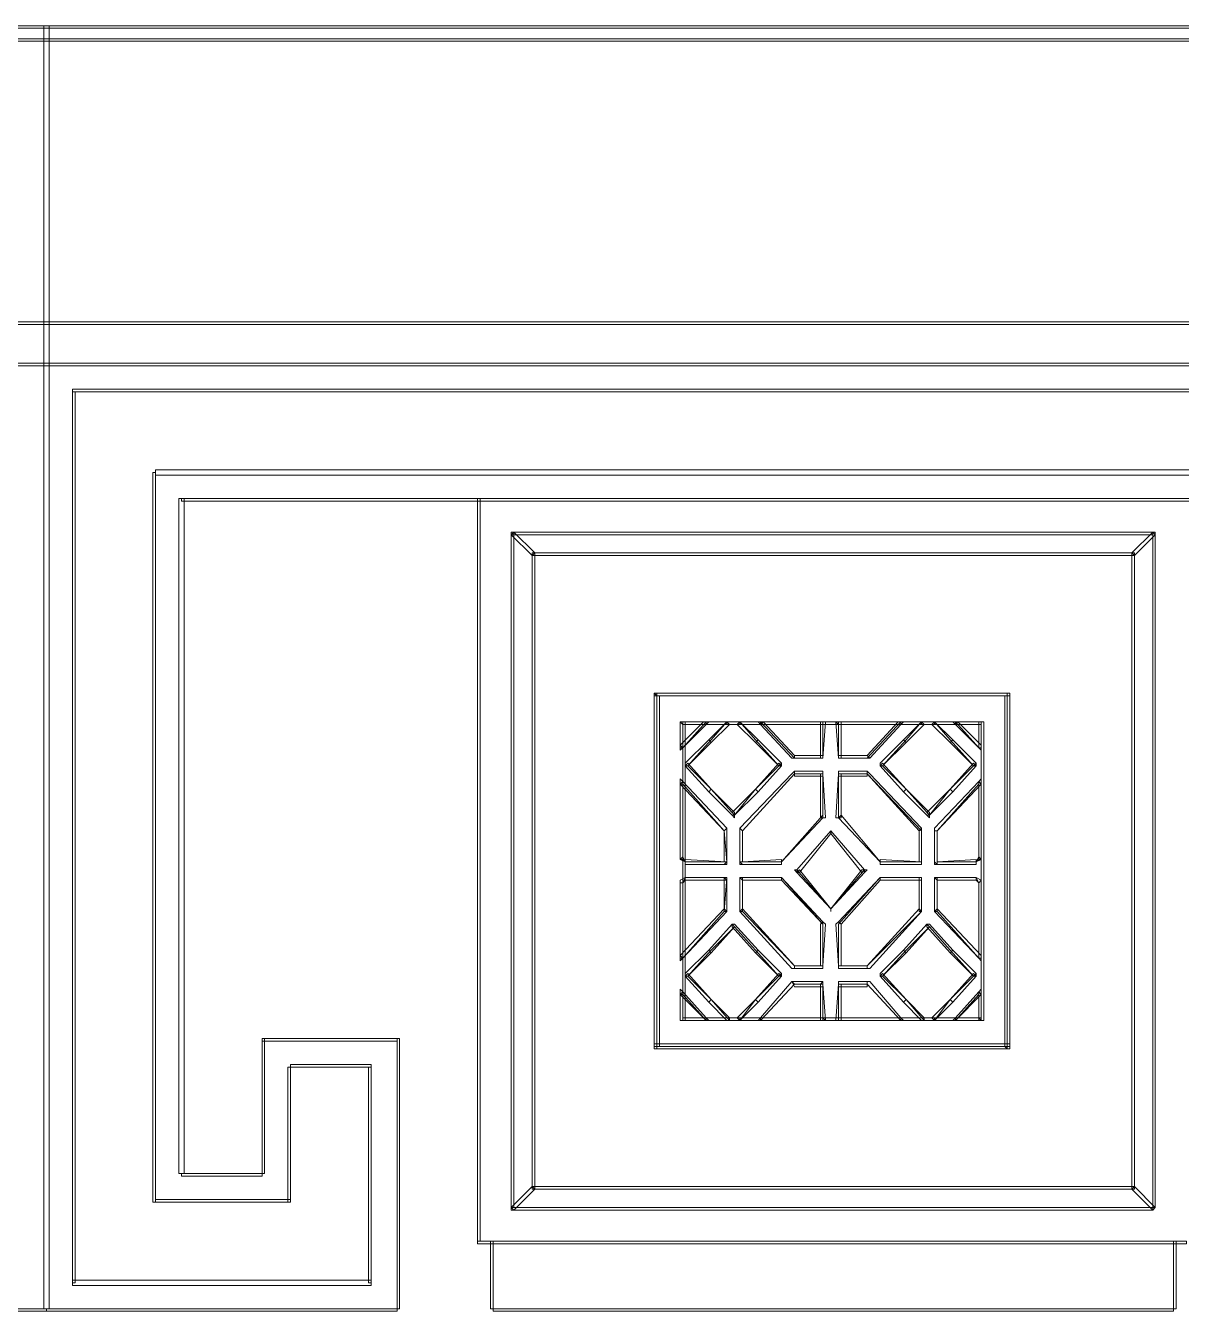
# Model space of a CAD drawing. Extents: x -66030 to 95157, y -13132 to 45879.
# Drawn here: x 51747 to 53485, y 26329 to 28262 of the extents above; entities that cross this region are included whole.
import ezdxf

# ---------------------------------------------------------------- set-up
doc = ezdxf.new("R2010")
doc.units = 0
doc.header["$LTSCALE"] = 100
doc.header["$MEASUREMENT"] = 0
doc.layers.get('0').update_dxf_attribs({"linetype": 'CONTINUOUS'})

msp = doc.modelspace()

# ---------------------------------------------------------------- linework, layer by layer
at = {"lineweight": 0}
for points in [[(56286, 28262.1), (50680.9, 28262.1), (50680.9, 28258.2), (56286, 28258.2)], [(51782.4, 26332.6), (51782.4, 28262.1), (51774.6, 28262.1), (51774.6, 26332.6)], [(56286, 28242.6), (50680.9, 28242.6), (50680.9, 28238.7), (56286, 28238.7)], [(56262.5, 27816.9), (50708.2, 27816.9), (50708.2, 27813), (56262.5, 27813)], [(56309.4, 27754.4), (50661.4, 27754.4), (50661.4, 27750.5), (56309.4, 27750.5)], [(56266.4, 27715.3), (51817.5, 27715.3), (51817.5, 27711.4), (56266.4, 27711.4)], [(55149.3, 27715.3), (51817.5, 27715.3), (51817.5, 27711.4), (55149.3, 27711.4)], [(51821.4, 26371.7), (51821.4, 27711.4), (51817.5, 27711.4), (51817.5, 26371.7)], [(53981.4, 27594.2), (51942.5, 27594.2), (51942.5, 27586.4), (53981.4, 27586.4)], [(51942.5, 26492.7), (51942.5, 27590.3), (51938.6, 27590.3), (51938.6, 26492.7)], [(51985.5, 26535.7), (51985.5, 27551.3), (51977.7, 27551.3), (51977.7, 26535.7)], [(53942.4, 27551.3), (51981.6, 27551.3), (51981.6, 27547.3), (53942.4, 27547.3)], [(52430.8, 26434.1), (52430.8, 27551.3), (52426.9, 27551.3), (52426.9, 26434.1)], [(52481.6, 26484.9), (52481.6, 27500.5), (52477.6, 27500.5), (52477.6, 26484.9)], [(53442.4, 27500.5), (52477.6, 27500.5), (52477.6, 27496.6), (53442.4, 27496.6)], [(52477.6, 27496.6), (52508.9, 27465.3), (52512.8, 27469.2), (52481.6, 27500.5)], [(53442.4, 27500.5), (53411.2, 27469.2), (53415.1, 27465.3), (53446.3, 27496.6)], [(53446.3, 26484.9), (53446.3, 27500.5), (53442.4, 27500.5), (53442.4, 26484.9)], [(52512.8, 26512.3), (52512.8, 27469.2), (52508.9, 27469.2), (52508.9, 26512.3)], [(52508.9, 27465.3), (53415.1, 27465.3), (53415.1, 27469.2), (52508.9, 27469.2)], [(53415.1, 26512.3), (53415.1, 27469.2), (53411.2, 27469.2), (53411.2, 26512.3)], [(53223.7, 27254.4), (53223.7, 27258.3), (52692.5, 27258.3), (52692.5, 27254.4), (53223.7, 27254.4), (53223.7, 27254.4), (53223.7, 27254.4), (53223.7, 27258.3), (53223.7, 27258.3)], [(52692.5, 27258.3), (52692.5, 27254.4), (52692.5, 26727.1), (52696.4, 26727.1), (52696.4, 27254.4), (52692.5, 27258.3), (52692.5, 27258.3), (52692.5, 27258.3), (52692.5, 27254.4)], [(52692.5, 27254.4), (53223.7, 27254.4), (53223.7, 26727.1), (52692.5, 26727.1), (52692.5, 27254.4)], [(52696.4, 27254.4), (53227.6, 27254.4), (53227.6, 27258.3), (52696.4, 27258.3)], [(52696.4, 27254.4), (52696.4, 26727.1), (52700.3, 26727.1), (52700.3, 27254.4)], [(53223.7, 26723.2), (53223.7, 26727.1), (53223.7, 27254.4), (53219.8, 27254.4), (53219.8, 26727.1), (53223.7, 26723.2), (53223.7, 26723.2), (53223.7, 26723.2), (53223.7, 26727.1)], [(53223.7, 27254.4), (53223.7, 26727.1), (53227.6, 26727.1), (53227.6, 27254.4)], [(52770.6, 27215.3), (52766.7, 27215.3), (52731.5, 27180.2), (52735.4, 27176.3), (52770.6, 27211.4), (52770.6, 27215.3), (52770.6, 27211.4), (52774.5, 27215.3), (52770.6, 27215.3)], [(52731.5, 27215.3), (52735.4, 27211.4), (52770.6, 27211.4), (52770.6, 27215.3), (52735.4, 27215.3), (52731.5, 27215.3), (52735.4, 27215.3), (52731.5, 27215.3), (52731.5, 27215.3)], [(52735.4, 27176.3), (52735.4, 27176.3), (52735.4, 27215.3), (52731.5, 27215.3), (52731.5, 27176.3), (52735.4, 27176.3), (52731.5, 27176.3), (52731.5, 27172.4), (52735.4, 27176.3)], [(52735.4, 27215.3), (52735.4, 26766.2), (52739.3, 26766.2), (52739.3, 27215.3)], [(52735.4, 27176.3), (52770.6, 27215.3), (52735.4, 27215.3), (52735.4, 27176.3)], [(52739.3, 27211.4), (53184.6, 27211.4), (53184.6, 27215.3), (52739.3, 27215.3)], [(52801.8, 27215.3), (52778.4, 27188), (52743.3, 27148.9), (52743.3, 27148.9), (52778.4, 27113.8), (52813.6, 27074.7), (52844.8, 27113.8), (52880, 27148.9), (52880, 27148.9), (52844.8, 27188), (52821.4, 27215.3), (52801.8, 27215.3)], [(52774.5, 27188), (52778.4, 27184.1), (52805.7, 27211.4), (52801.8, 27215.3), (52774.5, 27188), (52774.5, 27188), (52778.4, 27184.1), (52778.4, 27184.1), (52778.4, 27184.1)], [(52801.8, 27215.3), (52801.8, 27211.4), (52821.4, 27211.4), (52821.4, 27215.3), (52801.8, 27215.3), (52801.8, 27215.3), (52801.8, 27215.3), (52801.8, 27215.3), (52801.8, 27215.3)], [(52821.4, 27215.3), (52817.5, 27211.4), (52844.8, 27184.1), (52848.7, 27188), (52821.4, 27215.3), (52821.4, 27215.3), (52821.4, 27215.3), (52821.4, 27215.3), (52821.4, 27215.3)], [(52852.6, 27211.4), (52852.6, 27211.4), (52946.4, 27211.4), (52946.4, 27215.3), (52852.6, 27215.3), (52852.6, 27211.4), (52852.6, 27215.3), (52848.7, 27215.3), (52852.6, 27211.4)], [(52852.6, 27215.3), (52903.4, 27160.7), (52946.4, 27160.7), (52946.4, 27215.3), (52852.6, 27215.3)], [(52903.4, 27160.7), (52903.4, 27164.6), (52856.5, 27215.3), (52852.6, 27211.4), (52899.5, 27160.7), (52903.4, 27160.7), (52899.5, 27160.7), (52903.4, 27160.7), (52903.4, 27160.7)], [(52946.4, 27215.3), (52942.5, 27215.3), (52942.5, 27160.7), (52946.4, 27160.7), (52950.3, 27215.3), (52946.4, 27215.3), (52950.3, 27215.3), (52950.3, 27215.3), (52946.4, 27215.3)], [(52969.8, 27160.7), (52973.7, 27160.7), (52973.7, 27215.3), (52965.9, 27215.3), (52969.8, 27160.7), (52969.8, 27160.7), (52969.8, 27160.7), (52969.8, 27160.7), (52969.8, 27160.7)], [(52965.9, 27215.3), (52969.8, 27211.4), (53063.5, 27211.4), (53063.5, 27215.3), (52969.8, 27215.3), (52965.9, 27215.3), (52969.8, 27215.3), (52965.9, 27215.3), (52965.9, 27215.3)], [(52969.8, 27215.3), (52969.8, 27160.7), (53012.8, 27160.7), (53063.5, 27215.3), (52969.8, 27215.3)], [(53063.5, 27215.3), (53059.6, 27215.3), (53012.8, 27164.6), (53016.7, 27160.7), (53063.5, 27211.4), (53063.5, 27215.3), (53063.5, 27211.4), (53067.4, 27215.3), (53063.5, 27215.3)], [(53094.8, 27215.3), (53071.4, 27188), (53036.2, 27148.9), (53036.2, 27148.9), (53071.4, 27113.8), (53106.5, 27074.7), (53137.8, 27113.8), (53172.9, 27148.9), (53172.9, 27148.9), (53137.8, 27188), (53114.3, 27215.3), (53094.8, 27215.3)], [(53067.4, 27188), (53071.4, 27184.1), (53098.7, 27211.4), (53094.8, 27215.3), (53067.4, 27188), (53067.4, 27188), (53071.4, 27184.1), (53071.4, 27184.1), (53071.4, 27184.1)], [(53094.8, 27215.3), (53094.8, 27211.4), (53114.3, 27211.4), (53114.3, 27215.3), (53094.8, 27215.3), (53094.8, 27215.3), (53094.8, 27215.3), (53094.8, 27215.3), (53094.8, 27215.3)], [(53114.3, 27215.3), (53110.4, 27211.4), (53137.8, 27184.1), (53141.7, 27188), (53114.3, 27215.3), (53114.3, 27215.3), (53114.3, 27215.3), (53114.3, 27215.3), (53114.3, 27215.3)], [(53145.6, 27211.4), (53145.6, 27211.4), (53180.7, 27211.4), (53180.7, 27215.3), (53145.6, 27215.3), (53145.6, 27211.4), (53145.6, 27215.3), (53141.7, 27215.3), (53145.6, 27211.4)], [(53145.6, 27215.3), (53180.7, 27176.3), (53180.7, 27215.3), (53145.6, 27215.3)], [(53184.6, 27176.3), (53184.6, 27180.2), (53149.5, 27215.3), (53145.6, 27211.4), (53180.7, 27176.3), (53184.6, 27176.3), (53180.7, 27176.3), (53184.6, 27172.4), (53184.6, 27176.3)], [(53180.7, 27215.3), (53180.7, 27215.3), (53180.7, 27176.3), (53184.6, 27176.3), (53184.6, 27215.3), (53180.7, 27215.3), (53184.6, 27215.3), (53184.6, 27215.3), (53180.7, 27215.3)], [(53184.6, 27215.3), (53184.6, 26766.2), (53188.5, 26766.2), (53188.5, 27215.3)], [(52739.3, 27148.9), (52743.3, 27148.9), (52778.4, 27184.1), (52774.5, 27188), (52739.3, 27152.8), (52739.3, 27148.9), (52739.3, 27152.8), (52739.3, 27148.9), (52739.3, 27148.9)], [(52848.7, 27188), (52844.8, 27184.1), (52880, 27148.9), (52883.9, 27152.8), (52848.7, 27188), (52848.7, 27188), (52844.8, 27184.1), (52844.8, 27184.1), (52844.8, 27184.1)], [(53032.3, 27148.9), (53036.2, 27148.9), (53071.4, 27184.1), (53067.4, 27188), (53032.3, 27152.8), (53032.3, 27148.9), (53032.3, 27152.8), (53032.3, 27148.9), (53032.3, 27148.9)], [(53141.7, 27188), (53137.8, 27184.1), (53172.9, 27148.9), (53176.8, 27152.8), (53141.7, 27188), (53141.7, 27188), (53137.8, 27184.1), (53137.8, 27184.1), (53137.8, 27184.1)], [(52774.5, 27109.9), (52778.4, 27113.8), (52743.3, 27152.8), (52739.3, 27148.9), (52774.5, 27109.9), (52774.5, 27109.9), (52778.4, 27113.8), (52778.4, 27113.8), (52778.4, 27113.8)], [(52739.3, 27148.9), (52743.3, 27148.9), (52743.3, 27148.9), (52739.3, 27148.9), (52739.3, 27148.9), (52739.3, 27148.9), (52739.3, 27148.9), (52739.3, 27148.9), (52739.3, 27148.9)], [(52883.9, 27148.9), (52880, 27152.8), (52844.8, 27113.8), (52848.7, 27109.9), (52883.9, 27148.9), (52883.9, 27148.9), (52883.9, 27148.9), (52883.9, 27148.9), (52883.9, 27148.9)], [(52883.9, 27152.8), (52880, 27148.9), (52880, 27148.9), (52883.9, 27148.9), (52883.9, 27148.9), (52883.9, 27152.8), (52883.9, 27148.9), (52883.9, 27148.9), (52883.9, 27152.8)], [(52946.4, 27160.7), (52946.4, 27164.6), (52903.4, 27164.6), (52903.4, 27160.7), (52946.4, 27160.7), (52946.4, 27160.7), (52946.4, 27160.7), (52946.4, 27160.7), (52946.4, 27160.7)], [(53016.7, 27160.7), (53012.8, 27164.6), (52969.8, 27164.6), (52969.8, 27160.7), (53012.8, 27160.7), (53016.7, 27160.7), (53012.8, 27160.7), (53012.8, 27160.7), (53016.7, 27160.7)], [(53067.4, 27109.9), (53071.4, 27113.8), (53036.2, 27152.8), (53032.3, 27148.9), (53067.4, 27109.9), (53067.4, 27109.9), (53071.4, 27113.8), (53071.4, 27113.8), (53071.4, 27113.8)], [(53032.3, 27148.9), (53036.2, 27148.9), (53036.2, 27148.9), (53032.3, 27148.9), (53032.3, 27148.9), (53032.3, 27148.9), (53032.3, 27148.9), (53032.3, 27148.9), (53032.3, 27148.9)], [(53176.8, 27148.9), (53172.9, 27152.8), (53137.8, 27113.8), (53141.7, 27109.9), (53176.8, 27148.9), (53176.8, 27148.9), (53176.8, 27148.9), (53176.8, 27148.9), (53176.8, 27148.9)], [(53176.8, 27152.8), (53172.9, 27148.9), (53172.9, 27148.9), (53176.8, 27148.9), (53176.8, 27148.9), (53176.8, 27152.8), (53176.8, 27148.9), (53176.8, 27148.9), (53176.8, 27152.8)], [(52731.5, 27121.6), (52731.5, 27121.6), (52797.9, 27051.3), (52801.8, 27055.2), (52735.4, 27125.5), (52731.5, 27121.6), (52735.4, 27125.5), (52731.5, 27129.4), (52731.5, 27121.6)], [(52903.4, 27141.1), (52899.5, 27137.2), (52821.4, 27055.2), (52825.3, 27051.3), (52903.4, 27137.2), (52903.4, 27141.1), (52903.4, 27141.1), (52903.4, 27141.1), (52899.5, 27137.2)], [(52946.4, 27137.2), (52946.4, 27070.8), (52883.9, 27004.4), (52825.3, 27004.4), (52825.3, 27051.3), (52903.4, 27137.2), (52946.4, 27137.2)], [(52946.4, 27137.2), (52946.4, 27141.1), (52903.4, 27141.1), (52903.4, 27133.3), (52946.4, 27133.3), (52946.4, 27137.2), (52946.4, 27137.2), (52946.4, 27141.1), (52946.4, 27141.1)], [(52946.4, 27070.8), (52950.3, 27070.8), (52946.4, 27137.2), (52942.5, 27137.2), (52942.5, 27070.8), (52946.4, 27070.8), (52946.4, 27070.8), (52950.3, 27070.8), (52950.3, 27070.8)], [(52969.8, 27070.8), (52973.7, 27070.8), (52973.7, 27137.2), (52969.8, 27137.2), (52965.9, 27070.8), (52969.8, 27070.8), (52965.9, 27070.8), (52965.9, 27070.8), (52969.8, 27070.8)], [(52969.8, 27137.2), (52969.8, 27133.3), (53012.8, 27133.3), (53012.8, 27141.1), (52969.8, 27141.1), (52969.8, 27137.2), (52969.8, 27141.1), (52969.8, 27141.1), (52969.8, 27137.2)], [(52969.8, 27137.2), (52969.8, 27070.8), (53032.3, 27004.4), (53094.8, 27004.4), (53094.8, 27051.3), (53012.8, 27137.2), (52969.8, 27137.2)], [(53012.8, 27141.1), (53012.8, 27137.2), (53090.9, 27051.3), (53094.8, 27055.2), (53016.7, 27137.2), (53012.8, 27141.1), (53016.7, 27137.2), (53012.8, 27141.1), (53012.8, 27141.1)], [(53180.7, 27125.5), (53180.7, 27121.6), (53180.7, 27008.3), (53184.6, 27008.3), (53184.6, 27121.6), (53180.7, 27125.5), (53184.6, 27121.6), (53184.6, 27129.4), (53180.7, 27125.5)], [(52731.5, 27008.3), (52735.4, 27008.3), (52735.4, 27121.6), (52731.5, 27121.6), (52731.5, 27008.3), (52731.5, 27008.3), (52731.5, 27008.3), (52731.5, 27008.3), (52731.5, 27008.3)], [(52735.4, 27008.3), (52739.3, 27004.4), (52801.8, 27004.4), (52797.9, 27051.3), (52735.4, 27121.6), (52735.4, 27008.3)], [(52813.6, 27074.7), (52813.6, 27078.6), (52778.4, 27113.8), (52774.5, 27109.9), (52809.7, 27074.7), (52813.6, 27074.7), (52809.7, 27074.7), (52813.6, 27070.8), (52813.6, 27074.7)], [(52848.7, 27109.9), (52844.8, 27113.8), (52809.7, 27078.6), (52813.6, 27074.7), (52848.7, 27109.9), (52848.7, 27109.9), (52844.8, 27113.8), (52844.8, 27113.8), (52844.8, 27113.8)], [(53106.5, 27074.7), (53106.5, 27078.6), (53071.4, 27113.8), (53067.4, 27109.9), (53102.6, 27074.7), (53106.5, 27074.7), (53102.6, 27074.7), (53106.5, 27070.8), (53106.5, 27074.7)], [(53141.7, 27109.9), (53137.8, 27113.8), (53102.6, 27078.6), (53106.5, 27074.7), (53141.7, 27109.9), (53141.7, 27109.9), (53137.8, 27113.8), (53137.8, 27113.8), (53137.8, 27113.8)], [(53114.3, 27051.3), (53118.2, 27051.3), (53184.6, 27121.6), (53180.7, 27125.5), (53114.3, 27055.2), (53114.3, 27051.3), (53114.3, 27055.2), (53114.3, 27055.2), (53114.3, 27051.3)], [(53180.7, 27121.6), (53118.2, 27051.3), (53118.2, 27004.4), (53176.8, 27004.4), (53180.7, 27008.3), (53180.7, 27121.6)], [(52883.9, 27000.5), (52883.9, 27004.4), (52946.4, 27070.8), (52946.4, 27074.7), (52883.9, 27004.4), (52883.9, 27000.5), (52883.9, 27000.5), (52883.9, 27000.5), (52883.9, 27004.4)], [(53032.3, 27000.5), (53032.3, 27004.4), (52973.7, 27074.7), (52969.8, 27070.8), (53032.3, 27004.4), (53032.3, 27000.5), (53032.3, 27004.4), (53032.3, 27000.5), (53032.3, 27000.5)], [(52801.8, 27055.2), (52797.9, 27051.3), (52797.9, 27004.4), (52801.8, 27004.4), (52801.8, 27051.3), (52801.8, 27055.2), (52801.8, 27051.3), (52801.8, 27055.2), (52801.8, 27055.2)], [(52821.4, 27055.2), (52821.4, 27051.3), (52821.4, 27004.4), (52825.3, 27004.4), (52825.3, 27051.3), (52821.4, 27055.2), (52821.4, 27055.2), (52821.4, 27055.2), (52821.4, 27051.3)], [(52907.3, 26988.8), (52911.2, 26988.8), (52958.1, 27047.4), (52958.1, 27051.3), (52907.3, 26992.7), (52907.3, 26988.8), (52907.3, 26992.7), (52903.4, 26992.7), (52907.3, 26988.8)], [(52907.3, 26992.7), (52958.1, 26934.1), (53008.9, 26992.7), (52958.1, 27051.3), (52907.3, 26992.7)], [(52958.1, 27051.3), (52958.1, 27047.4), (53005, 26988.8), (53008.9, 26992.7), (52958.1, 27051.3), (52958.1, 27051.3), (52958.1, 27051.3), (52958.1, 27051.3), (52958.1, 27051.3)], [(53094.8, 27055.2), (53090.9, 27051.3), (53090.9, 27004.4), (53094.8, 27004.4), (53094.8, 27051.3), (53094.8, 27055.2), (53094.8, 27051.3), (53094.8, 27055.2), (53094.8, 27055.2)], [(53118.2, 27000.5), (53118.2, 27004.4), (53118.2, 27051.3), (53114.3, 27051.3), (53114.3, 27004.4), (53118.2, 27000.5), (53114.3, 27004.4), (53114.3, 27000.5), (53118.2, 27000.5)], [(52739.3, 27000.5), (52739.3, 27004.4), (52735.4, 27012.2), (52731.5, 27008.3), (52739.3, 27004.4), (52739.3, 27000.5), (52739.3, 27004.4), (52739.3, 27000.5), (52739.3, 27000.5)], [(53184.6, 27008.3), (53180.7, 27012.2), (53176.8, 27004.4), (53176.8, 27004.4), (53184.6, 27008.3), (53184.6, 27008.3), (53184.6, 27008.3), (53184.6, 27008.3), (53184.6, 27008.3)], [(52801.8, 27004.4), (52801.8, 27004.4), (52739.3, 27008.3), (52739.3, 27000.5), (52797.9, 27000.5), (52801.8, 27004.4), (52797.9, 27000.5), (52801.8, 27000.5), (52801.8, 27004.4)], [(52821.4, 27004.4), (52825.3, 27000.5), (52883.9, 27000.5), (52883.9, 27008.3), (52825.3, 27004.4), (52821.4, 27004.4), (52821.4, 27004.4), (52821.4, 27000.5), (52825.3, 27000.5)], [(52958.1, 26934.1), (52958.1, 26934.1), (52911.2, 26992.7), (52907.3, 26988.8), (52958.1, 26934.1), (52958.1, 26934.1), (52958.1, 26934.1), (52958.1, 26930.2), (52958.1, 26934.1)], [(53008.9, 26992.7), (53005, 26992.7), (52958.1, 26934.1), (52958.1, 26934.1), (53008.9, 26988.8), (53008.9, 26992.7), (53008.9, 26988.8), (53012.8, 26992.7), (53008.9, 26992.7)], [(53094.8, 27004.4), (53094.8, 27004.4), (53032.3, 27008.3), (53032.3, 27000.5), (53094.8, 27000.5), (53094.8, 27004.4), (53094.8, 27000.5), (53094.8, 27000.5), (53094.8, 27004.4)], [(53176.8, 27004.4), (53176.8, 27008.3), (53118.2, 27004.4), (53118.2, 27000.5), (53176.8, 27000.5), (53176.8, 27004.4), (53176.8, 27000.5), (53176.8, 27000.5), (53176.8, 27004.4)], [(52731.5, 26973.2), (52735.4, 26973.2), (52739.3, 26977.1), (52739.3, 26981), (52731.5, 26977.1), (52731.5, 26973.2), (52731.5, 26977.1), (52731.5, 26973.2), (52731.5, 26973.2)], [(52735.4, 26859.9), (52735.4, 26859.9), (52735.4, 26973.2), (52731.5, 26973.2), (52731.5, 26859.9), (52735.4, 26859.9), (52731.5, 26859.9), (52731.5, 26856), (52735.4, 26859.9)], [(52735.4, 26859.9), (52797.9, 26930.2), (52801.8, 26981), (52739.3, 26981), (52735.4, 26973.2), (52735.4, 26859.9)], [(52739.3, 26981), (52739.3, 26977.1), (52801.8, 26977.1), (52797.9, 26981), (52739.3, 26981), (52739.3, 26981), (52739.3, 26981), (52739.3, 26981), (52739.3, 26981)], [(52797.9, 26981), (52797.9, 26981), (52797.9, 26930.2), (52801.8, 26930.2), (52801.8, 26981), (52797.9, 26981), (52801.8, 26981), (52801.8, 26981), (52797.9, 26981)], [(52821.4, 26981), (52825.3, 26977.1), (52883.9, 26977.1), (52883.9, 26981), (52825.3, 26981), (52821.4, 26981), (52825.3, 26981), (52821.4, 26981), (52821.4, 26981)], [(52821.4, 26930.2), (52825.3, 26930.2), (52825.3, 26981), (52821.4, 26981), (52821.4, 26930.2), (52821.4, 26930.2), (52821.4, 26930.2), (52821.4, 26930.2), (52821.4, 26930.2)], [(52946.4, 26848.2), (52946.4, 26910.7), (52883.9, 26981), (52825.3, 26981), (52825.3, 26930.2), (52903.4, 26848.2), (52946.4, 26848.2)], [(52883.9, 26981), (52883.9, 26977.1), (52946.4, 26910.7), (52946.4, 26914.6), (52883.9, 26981), (52883.9, 26981), (52883.9, 26981), (52883.9, 26981), (52883.9, 26981)], [(52969.8, 26848.2), (52969.8, 26910.7), (53032.3, 26981), (53094.8, 26981), (53094.8, 26930.2), (53012.8, 26848.2), (52969.8, 26848.2)], [(53032.3, 26981), (53032.3, 26981), (52969.8, 26914.6), (52973.7, 26910.7), (53032.3, 26977.1), (53032.3, 26981), (53032.3, 26981), (53032.3, 26981), (53032.3, 26981)], [(53094.8, 26981), (53094.8, 26981), (53032.3, 26981), (53032.3, 26977.1), (53094.8, 26977.1), (53094.8, 26981), (53094.8, 26981), (53094.8, 26981), (53094.8, 26981)], [(53094.8, 26930.2), (53094.8, 26930.2), (53094.8, 26981), (53090.9, 26981), (53090.9, 26930.2), (53094.8, 26930.2), (53094.8, 26930.2), (53094.8, 26930.2), (53094.8, 26930.2)], [(53114.3, 26981), (53118.2, 26977.1), (53176.8, 26977.1), (53176.8, 26981), (53118.2, 26981), (53114.3, 26981), (53118.2, 26981), (53114.3, 26981), (53114.3, 26981)], [(53114.3, 26930.2), (53118.2, 26930.2), (53118.2, 26981), (53114.3, 26981), (53114.3, 26930.2), (53114.3, 26930.2), (53114.3, 26930.2), (53114.3, 26930.2), (53114.3, 26930.2)], [(53180.7, 26973.2), (53176.8, 26981), (53118.2, 26981), (53118.2, 26930.2), (53180.7, 26859.9), (53180.7, 26973.2)], [(53176.8, 26981), (53176.8, 26977.1), (53180.7, 26973.2), (53184.6, 26977.1), (53176.8, 26981), (53176.8, 26981), (53176.8, 26981), (53176.8, 26981), (53176.8, 26981)], [(53184.6, 26977.1), (53180.7, 26973.2), (53180.7, 26859.9), (53184.6, 26859.9), (53184.6, 26973.2), (53184.6, 26977.1), (53184.6, 26973.2), (53184.6, 26973.2), (53184.6, 26977.1)], [(52801.8, 26930.2), (52797.9, 26934.1), (52731.5, 26863.8), (52735.4, 26859.9), (52801.8, 26930.2), (52801.8, 26930.2), (52801.8, 26930.2), (52801.8, 26930.2), (52801.8, 26930.2)], [(52903.4, 26844.3), (52903.4, 26848.2), (52825.3, 26934.1), (52821.4, 26930.2), (52899.5, 26844.3), (52903.4, 26844.3), (52899.5, 26844.3), (52903.4, 26844.3), (52903.4, 26844.3)], [(53012.8, 26844.3), (53016.7, 26844.3), (53094.8, 26930.2), (53090.9, 26934.1), (53012.8, 26848.2), (53012.8, 26844.3), (53012.8, 26844.3), (53012.8, 26844.3), (53016.7, 26844.3)], [(53184.6, 26859.9), (53184.6, 26863.8), (53118.2, 26934.1), (53114.3, 26930.2), (53180.7, 26859.9), (53184.6, 26859.9), (53180.7, 26859.9), (53184.6, 26856), (53184.6, 26859.9)], [(52946.4, 26914.6), (52942.5, 26910.7), (52942.5, 26848.2), (52946.4, 26848.2), (52950.3, 26910.7), (52946.4, 26914.6), (52950.3, 26910.7), (52950.3, 26910.7), (52946.4, 26914.6)], [(52969.8, 26914.6), (52965.9, 26910.7), (52969.8, 26848.2), (52973.7, 26848.2), (52973.7, 26910.7), (52969.8, 26914.6), (52969.8, 26914.6), (52965.9, 26910.7), (52965.9, 26910.7)], [(52821.4, 26766.2), (52844.8, 26797.4), (52880, 26832.6), (52880, 26832.6), (52844.8, 26871.6), (52813.6, 26906.8), (52778.4, 26871.6), (52743.3, 26832.6), (52743.3, 26832.6), (52778.4, 26797.4), (52805.7, 26766.2), (52821.4, 26766.2)], [(52774.5, 26871.6), (52778.4, 26867.7), (52813.6, 26906.8), (52809.7, 26910.7), (52774.5, 26871.6), (52774.5, 26871.6), (52778.4, 26867.7), (52778.4, 26867.7), (52778.4, 26867.7)], [(52809.7, 26910.7), (52809.7, 26906.8), (52844.8, 26867.7), (52848.7, 26871.6), (52813.6, 26910.7), (52809.7, 26910.7), (52813.6, 26910.7), (52813.6, 26910.7), (52809.7, 26910.7)], [(53114.3, 26766.2), (53137.8, 26797.4), (53172.9, 26832.6), (53172.9, 26832.6), (53137.8, 26871.6), (53106.5, 26906.8), (53071.4, 26871.6), (53036.2, 26832.6), (53036.2, 26832.6), (53071.4, 26797.4), (53098.7, 26766.2), (53114.3, 26766.2)], [(53067.4, 26871.6), (53071.4, 26867.7), (53106.5, 26906.8), (53102.6, 26910.7), (53067.4, 26871.6), (53067.4, 26871.6), (53071.4, 26867.7), (53071.4, 26867.7), (53071.4, 26867.7)], [(53102.6, 26910.7), (53102.6, 26906.8), (53137.8, 26867.7), (53141.7, 26871.6), (53106.5, 26910.7), (53102.6, 26910.7), (53106.5, 26910.7), (53106.5, 26910.7), (53102.6, 26910.7)], [(52739.3, 26832.6), (52743.3, 26832.6), (52778.4, 26867.7), (52774.5, 26871.6), (52739.3, 26836.5), (52739.3, 26832.6), (52739.3, 26836.5), (52739.3, 26836.5), (52739.3, 26832.6)], [(52848.7, 26871.6), (52844.8, 26867.7), (52880, 26832.6), (52883.9, 26836.5), (52848.7, 26871.6), (52848.7, 26871.6), (52844.8, 26867.7), (52844.8, 26867.7), (52844.8, 26867.7)], [(53032.3, 26832.6), (53036.2, 26832.6), (53071.4, 26867.7), (53067.4, 26871.6), (53032.3, 26836.5), (53032.3, 26832.6), (53032.3, 26836.5), (53032.3, 26836.5), (53032.3, 26832.6)], [(53141.7, 26871.6), (53137.8, 26867.7), (53172.9, 26832.6), (53176.8, 26836.5), (53141.7, 26871.6), (53141.7, 26871.6), (53137.8, 26867.7), (53137.8, 26867.7), (53137.8, 26867.7)], [(52774.5, 26793.5), (52778.4, 26797.4), (52743.3, 26836.5), (52739.3, 26832.6), (52774.5, 26793.5), (52774.5, 26793.5), (52778.4, 26797.4), (52778.4, 26797.4), (52778.4, 26797.4)], [(52883.9, 26832.6), (52880, 26836.5), (52844.8, 26797.4), (52848.7, 26793.5), (52883.9, 26832.6), (52883.9, 26832.6), (52883.9, 26832.6), (52883.9, 26832.6), (52883.9, 26832.6)], [(52883.9, 26836.5), (52880, 26832.6), (52880, 26832.6), (52883.9, 26832.6), (52883.9, 26832.6), (52883.9, 26836.5), (52883.9, 26832.6), (52883.9, 26836.5), (52883.9, 26836.5)], [(52946.4, 26848.2), (52946.4, 26848.2), (52903.4, 26848.2), (52903.4, 26844.3), (52946.4, 26844.3), (52946.4, 26848.2), (52946.4, 26844.3), (52946.4, 26844.3), (52946.4, 26848.2)], [(52969.8, 26848.2), (52969.8, 26844.3), (53012.8, 26844.3), (53012.8, 26848.2), (52969.8, 26848.2), (52969.8, 26848.2), (52969.8, 26848.2), (52969.8, 26844.3), (52969.8, 26844.3)], [(53067.4, 26793.5), (53071.4, 26797.4), (53036.2, 26836.5), (53032.3, 26832.6), (53067.4, 26793.5), (53067.4, 26793.5), (53071.4, 26797.4), (53071.4, 26797.4), (53071.4, 26797.4)], [(53176.8, 26832.6), (53172.9, 26836.5), (53137.8, 26797.4), (53141.7, 26793.5), (53176.8, 26832.6), (53176.8, 26832.6), (53176.8, 26832.6), (53176.8, 26832.6), (53176.8, 26832.6)], [(53176.8, 26836.5), (53172.9, 26832.6), (53172.9, 26832.6), (53176.8, 26832.6), (53176.8, 26832.6), (53176.8, 26836.5), (53176.8, 26832.6), (53176.8, 26836.5), (53176.8, 26836.5)], [(52739.3, 26832.6), (52743.3, 26832.6), (52743.3, 26832.6), (52739.3, 26832.6), (52739.3, 26832.6), (52739.3, 26832.6), (52739.3, 26832.6), (52739.3, 26832.6), (52739.3, 26832.6)], [(52852.6, 26766.2), (52852.6, 26766.2), (52903.4, 26820.8), (52899.5, 26824.7), (52852.6, 26770.1), (52852.6, 26766.2), (52852.6, 26770.1), (52848.7, 26766.2), (52852.6, 26766.2)], [(52946.4, 26766.2), (52946.4, 26820.8), (52903.4, 26820.8), (52852.6, 26766.2), (52946.4, 26766.2)], [(52899.5, 26824.7), (52903.4, 26816.9), (52946.4, 26816.9), (52946.4, 26824.7), (52903.4, 26824.7), (52899.5, 26824.7), (52903.4, 26824.7), (52903.4, 26824.7), (52899.5, 26824.7)], [(52946.4, 26824.7), (52942.5, 26820.8), (52942.5, 26766.2), (52950.3, 26766.2), (52946.4, 26820.8), (52946.4, 26824.7), (52946.4, 26820.8), (52946.4, 26824.7), (52946.4, 26824.7)], [(52969.8, 26766.2), (52973.7, 26766.2), (52973.7, 26820.8), (52969.8, 26820.8), (52965.9, 26766.2), (52969.8, 26766.2), (52965.9, 26766.2), (52965.9, 26766.2), (52969.8, 26766.2)], [(52969.8, 26820.8), (52969.8, 26816.9), (53012.8, 26816.9), (53012.8, 26824.7), (52969.8, 26824.7), (52969.8, 26820.8), (52969.8, 26824.7), (52969.8, 26824.7), (52969.8, 26820.8)], [(53063.5, 26766.2), (53012.8, 26820.8), (52969.8, 26820.8), (52969.8, 26766.2), (53063.5, 26766.2)], [(53012.8, 26824.7), (53012.8, 26820.8), (53063.5, 26766.2), (53063.5, 26770.1), (53016.7, 26824.7), (53012.8, 26824.7), (53016.7, 26824.7), (53012.8, 26824.7), (53012.8, 26824.7)], [(53032.3, 26832.6), (53036.2, 26832.6), (53036.2, 26832.6), (53032.3, 26832.6), (53032.3, 26832.6), (53032.3, 26832.6), (53032.3, 26832.6), (53032.3, 26832.6), (53032.3, 26832.6)], [(52731.5, 26805.2), (52731.5, 26805.2), (52770.6, 26766.2), (52770.6, 26770.1), (52735.4, 26809.1), (52731.5, 26805.2), (52735.4, 26809.1), (52731.5, 26813), (52731.5, 26805.2)], [(52735.4, 26766.2), (52735.4, 26766.2), (52735.4, 26805.2), (52731.5, 26805.2), (52731.5, 26766.2), (52735.4, 26766.2), (52731.5, 26766.2), (52731.5, 26766.2), (52735.4, 26766.2)], [(52770.6, 26766.2), (52735.4, 26805.2), (52735.4, 26766.2), (52770.6, 26766.2)], [(53145.6, 26766.2), (53145.6, 26766.2), (53184.6, 26805.2), (53180.7, 26809.1), (53145.6, 26770.1), (53145.6, 26766.2), (53145.6, 26770.1), (53141.7, 26766.2), (53145.6, 26766.2)], [(53180.7, 26805.2), (53145.6, 26766.2), (53180.7, 26766.2), (53180.7, 26805.2)], [(53180.7, 26809.1), (53180.7, 26805.2), (53180.7, 26766.2), (53184.6, 26766.2), (53184.6, 26805.2), (53180.7, 26809.1), (53184.6, 26805.2), (53184.6, 26813), (53180.7, 26809.1)], [(52805.7, 26766.2), (52805.7, 26770.1), (52778.4, 26797.4), (52774.5, 26793.5), (52801.8, 26766.2), (52805.7, 26766.2), (52801.8, 26766.2), (52801.8, 26766.2), (52805.7, 26766.2)], [(52848.7, 26793.5), (52844.8, 26797.4), (52817.5, 26770.1), (52821.4, 26766.2), (52848.7, 26793.5), (52848.7, 26793.5), (52844.8, 26797.4), (52844.8, 26797.4), (52844.8, 26797.4)], [(53098.7, 26766.2), (53098.7, 26770.1), (53071.4, 26797.4), (53067.4, 26793.5), (53094.8, 26766.2), (53098.7, 26766.2), (53094.8, 26766.2), (53094.8, 26766.2), (53098.7, 26766.2)], [(53141.7, 26793.5), (53137.8, 26797.4), (53110.4, 26770.1), (53114.3, 26766.2), (53141.7, 26793.5), (53141.7, 26793.5), (53137.8, 26797.4), (53137.8, 26797.4), (53137.8, 26797.4)], [(52770.6, 26770.1), (52770.6, 26770.1), (52735.4, 26770.1), (52735.4, 26766.2), (52770.6, 26766.2), (52770.6, 26770.1), (52770.6, 26766.2), (52774.5, 26766.2), (52770.6, 26770.1)], [(52739.3, 26766.2), (53184.6, 26766.2), (53184.6, 26770.1), (52739.3, 26770.1)], [(52821.4, 26766.2), (52821.4, 26770.1), (52805.7, 26770.1), (52805.7, 26766.2), (52821.4, 26766.2), (52821.4, 26766.2), (52821.4, 26766.2), (52821.4, 26766.2), (52821.4, 26766.2)], [(52950.3, 26766.2), (52946.4, 26770.1), (52852.6, 26770.1), (52852.6, 26766.2), (52946.4, 26766.2), (52950.3, 26766.2), (52946.4, 26766.2), (52950.3, 26766.2), (52950.3, 26766.2)], [(53063.5, 26770.1), (53063.5, 26770.1), (52969.8, 26770.1), (52969.8, 26766.2), (53063.5, 26766.2), (53063.5, 26770.1), (53063.5, 26766.2), (53067.4, 26766.2), (53063.5, 26770.1)], [(53114.3, 26766.2), (53114.3, 26770.1), (53098.7, 26770.1), (53098.7, 26766.2), (53114.3, 26766.2), (53114.3, 26766.2), (53114.3, 26766.2), (53114.3, 26766.2), (53114.3, 26766.2)], [(53184.6, 26766.2), (53180.7, 26770.1), (53145.6, 26770.1), (53145.6, 26766.2), (53180.7, 26766.2), (53184.6, 26766.2), (53180.7, 26766.2), (53184.6, 26766.2), (53184.6, 26766.2)], [(52106.6, 26535.7), (52106.6, 26738.8), (52102.7, 26738.8), (52102.7, 26535.7)], [(52102.7, 26734.9), (52305.8, 26734.9), (52305.8, 26738.8), (52102.7, 26738.8)], [(52309.7, 26332.6), (52309.7, 26738.8), (52305.8, 26738.8), (52305.8, 26332.6)], [(52692.5, 26727.1), (52692.5, 26723.2), (53223.7, 26723.2), (53223.7, 26731), (52692.5, 26731), (52692.5, 26727.1), (52692.5, 26727.1), (52692.5, 26723.2), (52692.5, 26723.2)], [(52696.4, 26723.2), (53227.6, 26723.2), (53227.6, 26731), (52696.4, 26731)], [(52145.6, 26492.7), (52145.6, 26695.8), (52141.7, 26695.8), (52141.7, 26492.7)], [(52145.6, 26695.8), (52266.7, 26695.8), (52266.7, 26699.8), (52145.6, 26699.8)], [(52266.7, 26371.7), (52266.7, 26695.8), (52262.8, 26695.8), (52262.8, 26371.7)], [(51981.6, 26531.8), (52102.7, 26531.8), (52102.7, 26535.7), (51981.6, 26535.7)], [(52481.6, 26481), (52512.8, 26512.3), (52508.9, 26516.2), (52477.6, 26484.9)], [(52508.9, 26512.3), (53415.1, 26512.3), (53415.1, 26516.2), (52508.9, 26516.2)], [(53446.3, 26484.9), (53415.1, 26516.2), (53411.2, 26512.3), (53442.4, 26481)], [(51942.5, 26492.7), (52145.6, 26492.7), (52145.6, 26496.6), (51942.5, 26496.6)], [(53442.4, 26484.9), (52477.6, 26484.9), (52477.6, 26481), (53442.4, 26481)], [(53493.2, 26434.1), (52426.9, 26434.1), (52426.9, 26430.2), (53493.2, 26430.2)], [(52450.3, 26332.6), (52450.3, 26434.1), (52446.4, 26434.1), (52446.4, 26332.6)], [(53477.6, 26332.6), (53477.6, 26434.1), (53473.7, 26434.1), (53473.7, 26332.6)], [(51817.5, 26367.7), (52266.7, 26367.7), (52266.7, 26375.6), (51817.5, 26375.6)], [(50661.4, 26328.7), (51778.5, 26328.7), (51778.5, 26332.6), (50661.4, 26332.6)], [(51778.5, 26328.7), (52305.8, 26328.7), (52305.8, 26332.6), (51778.5, 26332.6)], [(53473.7, 26332.6), (52450.3, 26332.6), (52450.3, 26328.7), (53473.7, 26328.7)]]:
    msp.add_lwpolyline(points, close=True, dxfattribs=at)

doc.saveas('drawing.dxf')
